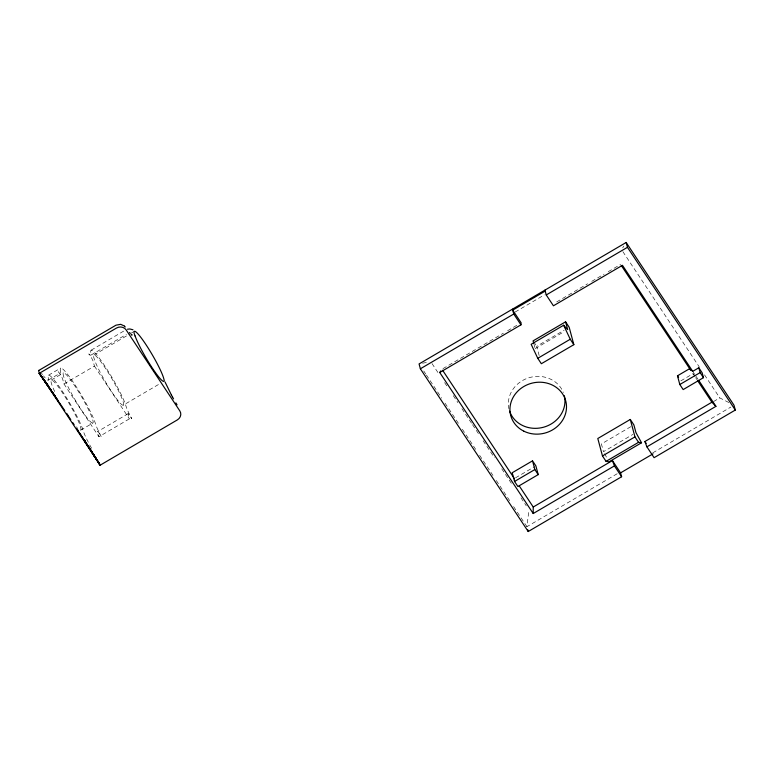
<?xml version="1.0" encoding="UTF-8"?>
<svg xmlns="http://www.w3.org/2000/svg" width="774" height="774" viewBox="0 0 774 774"><rect width="100%" height="100%" fill="white"/><g stroke="black" fill="none" stroke-linecap="round" stroke-linejoin="round"><path stroke-width="0.58" stroke-dasharray="3.87 2.9" d="M617.197 473.727L526.92 526.688L528.952 509.843M622.693 247.844L623.844 246.055M128.136 413.693L97.679 431.553M48.491 375.216L60.672 368.066M91.129 350.206L125.64 329.956M48.269 380.131L60.478 372.962M90.935 355.102L126.404 334.407M51.278 380.034L63.458 372.894M93.915 355.024L130.109 333.817M131.145 333.207L134.25 331.388M63.981 383.972L94.438 366.112L93.18 361.41A4.741 0.581 59.6 0 0 91.284 357.511A4.741 0.581 59.6 0 0 88.797 353.941A23.713 2.912 59.6 0 0 90.964 353.137A34.627 4.257 59.6 0 1 104.809 365.967A34.627 4.257 59.6 0 1 125.92 405.895A23.713 2.912 59.6 0 0 131.744 418.744A4.741 0.581 59.6 0 0 129.084 414.535A4.741 0.581 59.6 0 0 128.136 414.167L129.393 418.86L98.946 436.729L63.981 383.972L62.723 379.279A4.741 0.581 59.6 0 0 60.836 375.371A4.741 0.581 59.6 0 0 58.34 371.81A23.713 2.912 59.6 0 0 60.507 371.007A34.627 4.257 59.6 0 1 74.352 383.827A34.627 4.257 59.6 0 1 95.473 423.755A23.713 2.912 59.6 0 0 101.288 436.613A4.741 0.581 59.6 0 0 98.627 432.405A4.741 0.581 59.6 0 0 97.688 432.027L98.946 436.729M80.651 430.18L92.832 423.03A29.054 3.57 59.6 0 0 73.53 383.972A29.054 3.57 59.6 0 0 68.073 386.884A29.054 3.57 59.6 0 0 92.832 423.03M123.279 405.17A29.054 3.57 59.6 0 0 103.987 366.102A29.054 3.57 59.6 0 0 98.53 369.024A29.054 3.57 59.6 0 0 123.279 405.17L159.667 383.817M515.165 312.028L544.364 294.894M442.97 368.627L503.4 333.178M507.57 330.74L517.98 324.625M556.69 301.928L587.611 283.787M591.733 281.368L604.097 274.112M608.229 271.693L620.593 264.437M539.178 355.595L536.692 346.297L564.101 330.217M535.173 348.619L563.588 331.949M515.571 477.81L534.863 466.499M680.839 380.866L693.02 373.726L695.323 375.738M630.839 426.668L601.398 443.937L603.468 451.687L632.909 434.417M713.531 401.571L719.791 397.904L728.924 402.596M652.792 452.848L730.879 407.047M422.556 363.238L427.2 362.29M622.857 251.637L699.212 366.847M704.524 374.858L719.791 397.904M693.291 372.188L694.404 373.871M696.087 376.406L698.071 379.395M693.02 373.726L694.975 376.667M695.623 377.654L696.929 379.618M533.692 341.779L536.692 346.297M432.018 363.577L437.987 372.594M444.634 382.617L447.285 386.623M453.264 395.64L457.908 402.654M461.894 408.662L471.85 423.688M472.517 424.694L479.154 434.707M483.14 440.725L494.422 457.753M501.726 468.773L511.682 483.798M520.979 497.827L526.291 505.838M423.736 370.978L425.729 373.997M426.397 375.003L441.702 398.107M445.031 403.128L459.011 424.22M462.339 429.241L475.662 449.336M479.648 455.364L492.97 475.449M496.298 480.48L510.279 501.571M513.607 506.593L526.92 526.688M94.438 366.112L129.393 418.86M604.581 453.709L607.367 458.779M533.983 344.198L534.873 347.516M508.992 409.011A28.464 25.794 -15 0 1 529 377.731A28.464 25.794 -15 0 1 563.337 392.515M54.693 391.557A29.054 3.57 59.6 0 1 54.673 382.404A29.054 3.57 59.6 0 1 74.362 412.89A29.054 3.57 59.6 0 1 79.383 429.793M77.245 427.809A29.054 3.57 59.6 0 1 76.365 426.822M91.593 448.243A23.713 2.912 59.6 0 1 83.282 430.905A34.627 4.257 59.6 0 0 62.172 390.976A34.627 4.257 59.6 0 0 48.327 378.147A23.713 2.912 59.6 0 1 43.45 375.835M42.502 374.597A23.713 2.912 59.6 0 1 41.496 373.223"/><path stroke-width="1.16" d="M533.238 507.018L612.418 460.578L614.421 465.89L533.209 513.53L533.238 507.018L519.248 485.898M533.209 513.53L439.738 372.497L520.95 324.857L521.115 322.797L512.727 310.132L545.206 291.082M439.738 372.497L440.832 370.862M38.826 370.436L115.974 325.186L120.705 324.325L124.304 325.98M646.9 446.84L715.931 406.35L711.906 402.219L644.906 441.519L646.9 446.84L654.088 457.686L735.3 410.056L734.004 405.208L626.156 242.475L419.073 363.944L420.369 368.792L528.216 531.525L621.609 476.745L620.564 472.866L612.418 460.578M420.369 368.792L513.762 314.012L512.465 309.165M692.73 371.346L689.663 368.656L677.482 375.806L679.814 384.523L683.171 389.583L703.469 377.673L702.173 372.836L698.825 367.766L692.73 371.346L622.46 265.308L553.429 305.798L546.241 294.952L627.453 247.312L626.156 242.475M565.581 321.82L567.652 329.569L563.636 325.235L531.158 344.295L537.766 358.304L541.355 363.722L573.844 344.672L569.171 327.247L565.581 321.82L533.092 340.87L533.683 343.085M537.766 358.304L570.245 339.244L563.636 325.235M532.522 460.84L512.214 472.75L514.555 481.457L517.912 486.527L538.211 474.617L535.879 465.9L532.522 460.84L534.853 469.547L538.211 474.617M514.555 481.457L534.853 469.547M679.814 384.523L700.122 372.613L698.825 367.766M630.288 419.46L597.799 438.51L602.472 455.944L606.061 461.362L609.041 461.826L641.53 442.767L635.957 432.627L633.877 424.887L630.288 419.46L634.951 436.884L638.55 442.312L641.53 442.767M602.472 455.944L634.951 436.884M606.061 461.362L638.55 442.312M620.564 472.866L653.053 453.816M127.449 329.211L129.829 328.969L132.993 329.782M131.135 334.445L132.102 335.084L131.58 334.687M124.517 326.183L125.272 326.967M129.539 332.491L130.351 333.43M47.814 385.007L39.31 373.32L38.797 371.404A9.491 1.161 59.6 0 1 39.048 370.475M48.201 385.742L39.31 373.32L116.458 328.06A7.111 6.453 -15 0 1 126.152 329.908L179.829 410.917A7.111 6.453 -15 0 1 177.333 419.914L100.185 465.174L39.31 373.32L50.958 389.815M52.661 392.582L55.331 396.443M55.351 396.607L39.31 373.32L52.042 391.944M53.638 394.208L39.31 373.32L53.551 394.14M55.689 397.188L58.418 401.174M54.906 396.124L58.302 401.077M60.333 404.057L63.042 408.014M53.377 393.908L56.725 398.813M58.069 400.777L60.072 403.718M63.42 408.624L64.764 410.578M66.641 413.326L67.889 415.154M627.453 247.312L735.3 410.056M700.122 372.613L703.469 377.673M698.729 380.392L715.931 406.35M621.261 265.443L690.776 370.349M697.577 380.605L711.906 402.219M677.482 375.806L678.595 377.489M644.906 441.519L646.155 443.415M570.245 339.244L573.844 344.672M513.762 314.012L520.95 324.857M614.421 465.89L621.609 476.745M442.593 370.243L514.575 478.864M68.093 415.609L70.753 419.624M72.756 422.643L74.091 424.645M78.503 431.312L76.645 428.515L78.561 431.486M86.233 442.98L84.434 440.271L100.185 465.174L93.635 454.502M77.361 429.705L79.974 433.759M81.27 435.791L100.185 465.174L92.038 452.055M80.467 434.466L100.185 465.174L87.462 444.895M79.751 433.237L100.185 465.174L84.337 440.28M88.904 447.014L90.79 450.042M91.255 450.623L92.445 452.558M175.862 402.848L177.033 404.802M172.457 396.936L173.57 398.91M171.383 394.982L172.563 397.12M171.528 395.243L165.036 381.988M544.944 290.115L546.241 294.952M527.694 529.59L528.216 531.525M564.343 395.727A28.464 25.794 -15 0 1 543.735 427.171A28.464 25.794 -15 0 1 509.602 411.158M135.073 335.974L134.26 333.749A29.054 3.57 59.6 0 1 145.88 344.507A29.054 3.57 59.6 0 1 163.595 378.012L164.214 380.295A29.054 3.57 59.6 0 1 152.381 368.143A29.054 3.57 59.6 0 1 135.411 336.825L135.073 335.974M523.853 431.176A28.464 25.794 -15 0 0 566.51 407.134A28.464 25.794 -15 0 0 524.308 386.216A28.464 25.794 -15 0 0 523.853 431.176"/></g></svg>
